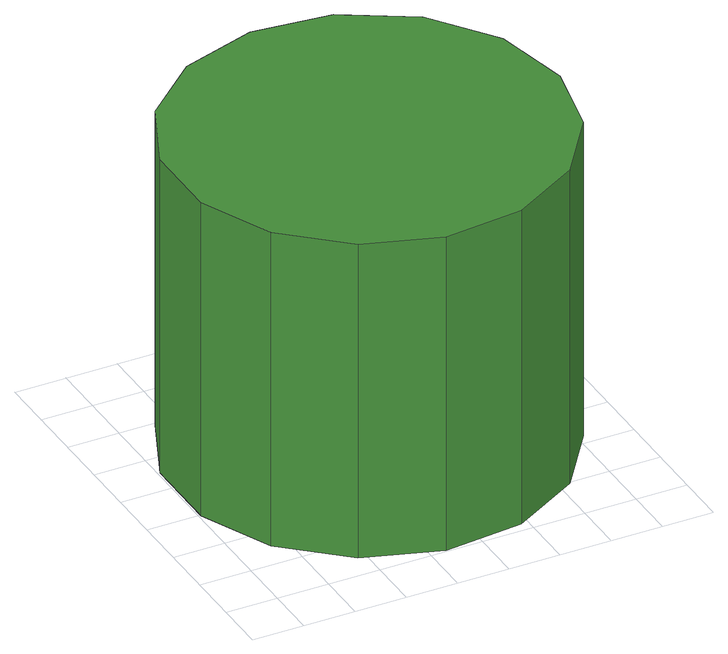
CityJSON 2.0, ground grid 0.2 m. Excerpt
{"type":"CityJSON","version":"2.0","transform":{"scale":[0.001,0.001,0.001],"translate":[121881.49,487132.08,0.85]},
"CityObjects":{
"tree1":{"type":"SolitaryVegetationObject","attributes":{"function":"something"},"geometry":[{"type":"MultiSurface","lod":"1","boundaries":[[[0,1,2,3,4,5,6,7,8,9,10,11,12,13,14]],[[15,16,17,18,19,20,21,22,23,24,25,26,27,28,29]],[[0,29,28,1]],[[1,28,27,2]],[[2,27,26,3]],[[3,26,25,4]],[[4,25,24,5]],[[5,24,23,6]],[[6,23,22,7]],[[7,22,21,8]],[[8,21,20,9]],[[9,20,19,10]],[[10,19,18,11]],[[11,18,17,12]],[[12,17,16,13]],[[13,16,15,14]],[[14,15,29,0]]]}]}
},
"vertices":[
[1489,750,1296],[1425,1054,1296],[1242,1306,1296],[972,1462,1296],[663,1494,1296],[367,1398,1296],[135,1190,1296],[9,905,1296],[9,594,1296],[135,310,1296],[367,102,1296],[663,5,1296],[972,38,1296],[1242,193,1296],[1425,445,1296],[1425,445,6],[1242,193,6],[972,38,6],[663,5,6],[367,102,6],[135,310,6],[9,594,6],[9,905,6],[135,1190,6],[367,1398,6],[663,1494,6],[972,1462,6],[1242,1306,6],[1425,1054,6],[1489,750,6]
]}
